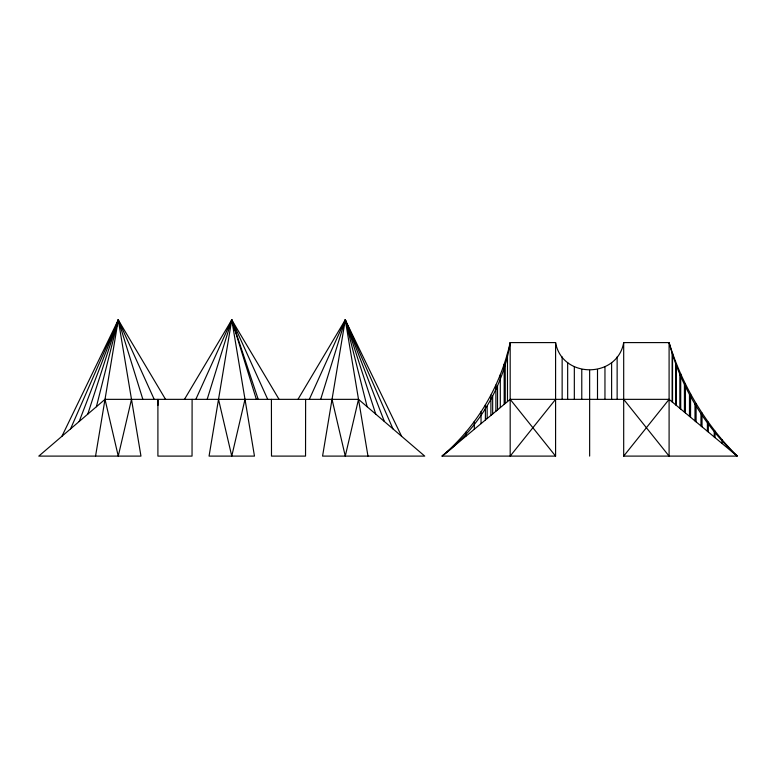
<?xml version="1.0" encoding="UTF-8"?>
<svg xmlns="http://www.w3.org/2000/svg" width="776" height="776" viewBox="0 0 776 776"><rect width="100%" height="100%" fill="white"/><g stroke="black" fill="none" stroke-linecap="round" stroke-linejoin="round"><path stroke-width="1.16" d="M192.108 399.349L192.041 456.104L157.906 456.104L157.906 399.349L157.916 405.392M305.618 399.349L305.54 456.104L271.493 456.104L271.416 399.349M95.555 456.104L118.253 319.896L165.55 399.349M279.059 399.349L231.762 319.896L209.064 456.104L254.47 456.104L231.762 319.896L184.465 399.349M131.503 399.349L118.253 456.104L105.012 399.349L358.512 399.349L424.724 456.104L322.574 456.104L345.272 319.896L401.609 436.287M245.003 399.349L231.762 456.104L218.522 399.349M358.512 399.349L345.272 456.104L332.031 399.349M555.587 342.594L555.587 456.104L442.077 456.104A208.327 208.327 0 0 0 465.804 432.261C487.541 406.517 502.897 375.487 510.181 342.594L555.587 342.594C561.979 378.843 617.298 378.843 623.691 342.594L669.096 342.594C681.988 385.284 705.607 424.637 737.2 456.104L623.691 456.104L623.691 342.594M96.399 406.74L118.253 319.896L154.201 399.349M623.691 399.349L669.096 456.104L669.096 342.594C677.593 375.06 693.094 405.635 714.24 431.679A235.138 235.138 0 0 0 737.2 456.104L669.096 399.349L510.181 399.349L442.077 456.104C478.278 428.885 503.207 387.35 510.181 342.594L510.181 456.104L555.587 399.349M207.173 399.349L231.762 319.896L267.71 399.349M320.682 399.349L345.272 319.896L392.986 428.895M87.775 414.122L118.253 319.896L142.852 399.349M79.162 421.514L118.253 319.896L140.96 456.104L38.8 456.104L105.012 399.349M70.538 428.895L118.253 319.896L61.925 436.287M195.824 399.349L231.762 319.896L258.214 399.349M309.323 399.349L345.272 319.896L384.372 421.514M297.974 399.349L345.272 319.896L375.749 414.122M623.691 456.104L669.096 399.349M510.181 399.349L555.587 456.104M231.762 319.896L256.361 399.349M367.135 406.74L345.272 319.896L367.97 456.104M722.068 439.75L722.068 443.494M715.026 431.116L715.026 437.625M714.24 431.679L714.24 436.975M708.342 422.202L708.342 432.057M707.392 422.842L707.392 431.272M702.028 413.016L702.028 426.8M700.971 413.686L700.971 425.917M696.101 403.578L696.101 421.853M694.995 404.238L694.995 420.931M690.562 393.907L690.562 417.245M689.476 394.518L689.476 416.334M685.431 384.013L685.431 412.968M684.422 384.547L684.422 412.124M680.717 373.925L680.717 409.03M679.844 374.342L679.844 408.312M676.41 363.643L676.41 405.45M675.76 363.934L675.76 404.907M672.54 353.196L672.54 402.22M672.171 353.342L672.171 401.92M617.133 356.892L617.133 399.349M611.614 362.557L611.614 399.349M604.96 366.835L604.96 399.349M597.501 369.483L597.501 399.349M589.644 370.385L589.644 456.104M581.777 369.483L581.777 399.349M574.327 366.835L574.327 399.349M567.663 362.557L567.663 399.349M562.144 356.892L562.144 399.349M507.475 353.487L507.475 401.609M505.234 364.642L505.234 403.471M504.177 364.216L504.177 404.354M500.307 374.76L500.307 407.584M497.523 385.885L497.523 409.903M495.883 385.071L495.883 411.27M492.663 396.09L492.663 413.957M490.898 395.13L490.898 415.422M487.153 405.964L487.153 418.536M485.388 404.907L485.388 420.02M481.033 411.736L481.033 423.638M474.32 421.407L474.32 429.244M465.804 432.261L465.804 436.335"/></g></svg>
